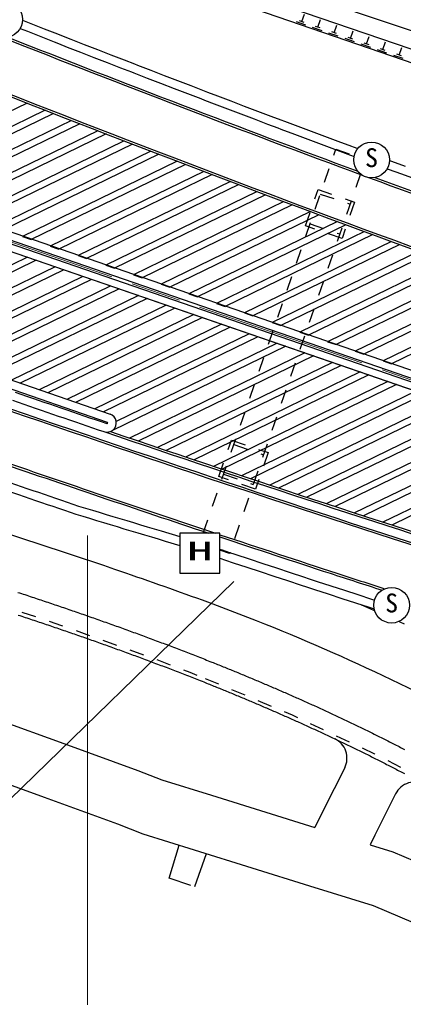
# Model space of a CAD drawing. Units: millimetres, scale not verified. Extents: x 40000 to 680000, y 20000 to 380000.
# Drawn here: x 105345 to 132178, y 241101 to 309534 of the extents above; entities that cross this region are included whole.
import ezdxf
from ezdxf.enums import TextEntityAlignment as Align

# ---------------------------------------------------------------- set-up
doc = ezdxf.new("R2010")
doc.units = ezdxf.units.MM
doc.header["$LTSCALE"] = 1000
doc.linetypes.add('CHAIN', pattern=[18.5, 12, -1.5, 3.5, -1.5])
for name, color, linetype, lineweight in [('M-BGD', 7, 'Continuous', 25), ('M-BMK', 2, 'CHAIN', 13), ('M-STR-HTXT', 7, 'Continuous', 13), ('M-STR-STR1', 1, 'Continuous', 25), ('M-STR-STRC', 7, 'Continuous', 25), ('M-STR-STRD', 171, 'Continuous', 25)]:
    doc.layers.add(name, color=color, linetype=linetype, lineweight=lineweight)
doc.styles.add('ＭＳ ゴシック', font='')
doc.styles.get('ＭＳ ゴシック').set_extended_font_data('MS Gothic')

msp = doc.modelspace()

# ---------------------------------------------------------------- linework, layer by layer
at = {"layer": 'M-BGD'}
for p, q in [((136992, 305024), (98244, 318396)), ((137285, 305875), (107328, 316213)), ((125355, 309146), (124693, 309374)), ((125235, 309335), (124904, 309450)), ((125069, 309393), (125252, 309922)), ((126204, 309001), (126386, 309530)), ((105384, 308911), (105891, 308710)), ((105891, 308710), (106822, 308343)), ((126489, 308755), (125827, 308983)), ((126369, 308944), (126038, 309058)), ((127504, 308553), (127173, 308667)), ((127338, 308610), (127521, 309139)), ((128472, 308218), (128655, 308747)), ((106822, 308343), (107752, 307977)), ((107752, 307977), (108060, 307856)), ((127623, 308363), (126962, 308591)), ((128758, 307972), (128096, 308200)), ((128638, 308161), (128307, 308275)), ((129607, 307827), (129789, 308356)), ((130741, 307435), (130924, 307965)), ((108060, 307856), (108683, 307611)), ((108683, 307611), (109614, 307247)), ((129892, 307580), (129230, 307809)), ((129772, 307770), (129441, 307884)), ((131026, 307189), (130365, 307417)), ((130907, 307378), (130576, 307492)), ((131875, 307044), (132058, 307573)), ((109614, 307247), (110546, 306883)), ((110546, 306883), (111477, 306520)), ((132161, 306797), (131499, 307026)), ((132041, 306987), (131710, 307101)), ((111477, 306520), (112409, 306157)), ((112409, 306157), (113162, 305865)), ((113162, 305865), (113342, 305796)), ((113342, 305796), (114274, 305435)), ((114274, 305435), (115207, 305075)), ((115207, 305075), (116140, 304716)), ((116140, 304716), (117074, 304357)), ((117074, 304357), (118008, 303999)), ((118008, 303999), (118271, 303899)), ((118271, 303899), (118942, 303643)), ((105874, 303683), (94523, 298156)), ((107139, 303186), (95860, 297695)), ((118942, 303643), (119876, 303286)), ((119876, 303286), (120811, 302931)), ((76624, 302998), (164047, 272835)), ((107708, 302963), (96462, 297487)), ((120811, 302931), (121746, 302577)), ((121746, 302577), (122682, 302223)), ((108976, 302468), (97799, 297026)), ((109547, 302245), (98400, 296818)), ((122682, 302223), (123389, 301956)), ((123389, 301956), (123617, 301870)), ((123617, 301870), (124553, 301518)), ((110817, 301752), (99737, 296357)), ((111389, 301530), (100339, 296149)), ((124553, 301518), (125489, 301166)), ((125489, 301166), (126426, 300815)), ((112662, 301037), (101676, 295688)), ((113236, 300816), (102277, 295480)), ((126426, 300815), (127363, 300466)), ((127311, 300053), (127450, 300458)), ((127363, 300466), (128300, 300116)), ((127450, 300458), (128396, 300132)), ((114511, 300325), (103614, 295019)), ((115086, 300104), (104216, 294812)), ((128300, 300116), (128474, 300052)), ((128474, 300052), (128724, 299959)), ((116364, 299614), (105552, 294350)), ((116940, 299394), (106154, 294143)), ((126658, 298163), (126984, 299108)), ((131040, 299101), (131113, 299074)), ((131113, 299074), (132051, 298728)), ((118222, 298906), (107491, 293681)), ((118799, 298686), (108092, 293474)), ((129180, 298727), (128854, 297782)), ((132051, 298728), (132990, 298383)), ((120083, 298199), (109429, 293012)), ((120661, 297980), (110031, 292805)), ((121948, 297495), (111368, 292343)), ((122528, 297277), (111969, 292136)), ((125986, 296982), (126214, 297644)), ((126005, 296272), (126332, 297217)), ((126214, 297644), (127160, 297318)), ((126369, 297326), (127314, 297000)), ((123818, 296792), (113306, 291674)), ((124399, 296575), (113908, 291467)), ((128105, 296991), (128767, 296763)), ((128528, 296836), (128201, 295891)), ((128260, 296674), (128449, 296608)), ((128767, 296763), (128440, 295818)), ((125691, 296092), (115245, 291005)), ((126274, 295875), (115846, 290798)), ((125333, 295092), (125660, 296037)), ((73856, 294975), (111670, 281925)), ((127569, 295393), (117183, 290337)), ((128153, 295177), (117785, 290129)), ((125995, 294863), (125333, 295092)), ((125353, 294382), (125679, 295327)), ((125651, 295247), (126597, 294920)), ((127875, 294946), (127549, 294001)), ((73660, 294407), (111474, 281358)), ((105552, 294350), (106154, 294143)), ((129451, 294697), (119121, 289668)), ((130036, 294481), (119723, 289460)), ((127886, 294211), (126940, 294537)), ((127542, 294594), (127731, 294529)), ((128114, 294872), (127886, 294211)), ((107491, 293681), (108092, 293474)), ((131337, 294002), (121060, 288999)), ((131923, 293787), (121661, 288791)), ((105892, 292895), (95084, 287632)), ((109429, 293012), (110031, 292805)), ((133227, 293310), (122998, 288330)), ((133815, 293095), (123600, 288122)), ((124700, 292491), (125026, 293436)), ((127222, 293055), (126896, 292110)), ((106493, 292687), (95686, 287424)), ((107830, 292226), (97023, 286963)), ((111368, 292343), (111969, 292136)), ((135122, 292619), (124937, 287661)), ((135710, 292406), (125538, 287453)), ((108432, 292018), (97624, 286755)), ((109775, 291560), (98968, 286297)), ((113306, 291674), (113908, 291467)), ((124048, 290601), (124374, 291546)), ((137020, 291931), (126875, 286992)), ((137610, 291718), (127477, 286784)), ((110377, 291353), (99569, 286090)), ((111714, 290891), (100906, 285628)), ((115245, 291005), (115846, 290798)), ((126570, 291165), (126243, 290220)), ((138923, 291245), (128814, 286323)), ((139515, 291032), (129415, 286115)), ((112315, 290684), (101508, 285421)), ((113652, 290223), (102845, 284960)), ((117183, 290337), (117785, 290129)), ((140830, 290561), (130752, 285654)), ((141423, 290349), (131354, 285446)), ((114254, 290015), (103446, 284752)), ((115590, 289553), (104782, 284291)), ((119121, 289668), (119723, 289460)), ((123395, 288710), (123721, 289655)), ((116192, 289346), (105384, 284083)), ((117528, 288885), (106721, 283622)), ((121060, 288999), (121661, 288791)), ((125917, 289274), (125591, 288329)), ((118130, 288677), (107323, 283414)), ((119467, 288216), (108659, 282953)), ((122998, 288330), (123600, 288122)), ((120069, 288008), (109261, 282745)), ((121405, 287547), (110598, 282284)), ((122742, 286819), (123069, 287765)), ((124937, 287661), (125538, 287453)), ((122007, 287339), (111200, 282077)), ((123344, 286878), (112097, 281401)), ((125265, 287384), (124938, 286439)), ((126875, 286992), (127477, 286784)), ((123946, 286671), (111833, 280772)), ((125282, 286209), (113024, 280240)), ((128814, 286323), (129415, 286115)), ((125884, 286002), (113630, 280035)), ((127221, 285541), (114979, 279579)), ((122090, 284929), (122416, 285874)), ((124612, 285493), (124286, 284548)), ((130752, 285654), (131354, 285446)), ((127822, 285333), (115586, 279374)), ((129159, 284872), (116937, 278920)), ((129761, 284664), (117546, 278716)), ((131098, 284203), (118899, 278263)), ((131699, 283995), (119509, 278059)), ((133036, 283534), (120865, 277607)), ((121437, 283038), (121763, 283984)), ((133638, 283327), (121476, 277404)), ((123959, 283603), (123633, 282657)), ((134975, 282865), (122834, 276953)), ((135576, 282658), (123446, 276751)), ((120784, 281148), (121111, 282093)), ((136913, 282197), (124807, 276301)), ((137515, 281989), (125420, 276099)), ((109574, 281266), (109607, 281255)), ((109770, 281833), (109801, 281822)), ((123307, 281712), (122980, 280767)), ((138852, 281528), (126784, 275651)), ((139453, 281320), (127398, 275450)), ((140790, 280859), (128765, 275003)), ((141392, 280651), (129380, 274802)), ((119933, 279448), (120162, 280109)), ((120132, 279257), (120458, 280203)), ((120162, 280109), (121107, 279783)), ((142729, 280190), (130749, 274356)), ((143330, 279983), (131366, 274156)), ((120316, 279791), (121262, 279465)), ((122052, 279457), (122714, 279228)), ((122654, 279822), (122328, 278876)), ((122714, 279228), (122387, 278283)), ((122207, 279139), (122396, 279074)), ((119280, 277557), (119607, 278502)), ((119479, 277367), (119806, 278312)), ((122001, 277931), (121675, 276986)), ((119942, 277329), (119280, 277557)), ((119598, 277712), (120544, 277386)), ((122061, 277338), (121833, 276676)), ((121833, 276676), (120887, 277002)), ((121489, 277059), (121678, 276994)), ((118827, 275476), (119153, 276422)), ((121349, 276041), (121023, 275095)), ((109474, 275489), (109954, 275344)), ((109954, 275344), (110433, 275198)), ((110433, 275198), (110913, 275053)), ((110913, 275053), (111393, 274908)), ((111393, 274908), (111873, 274763)), ((111873, 274763), (112353, 274618)), ((112353, 274618), (112833, 274474)), ((112833, 274474), (113312, 274329)), ((118174, 273586), (118500, 274531)), ((113312, 274329), (113793, 274185)), ((113793, 274185), (114273, 274041)), ((114273, 274041), (114753, 273897)), ((114753, 273897), (115233, 273753)), ((115233, 273753), (116553, 273359)), ((120696, 274150), (120370, 273205)), ((119353, 272464), (119503, 272414)), ((120015, 272177), (119353, 272406)), ((119503, 272414), (119941, 272268)), ((119941, 272268), (120452, 272098)), ((120044, 272260), (120015, 272177)), ((120452, 272098), (121401, 271784)), ((121401, 271784), (122351, 271470)), ((122351, 271470), (123300, 271156)), ((123300, 271156), (124250, 270843)), ((124250, 270843), (125200, 270531)), ((125200, 270531), (125589, 270404)), ((125589, 270404), (126150, 270220)), ((126150, 270220), (127101, 269909)), ((127101, 269909), (128051, 269599)), ((128051, 269599), (129002, 269289)), ((129002, 269289), (129953, 268980)), ((129953, 268980), (130158, 268914)), ((105508, 268067), (106456, 267748)), ((107403, 267429), (108275, 267135)), ((108275, 267135), (108350, 267108)), ((109292, 266771), (110234, 266435)), ((111175, 266098), (112117, 265762)), ((113059, 265425), (114000, 265088)), ((114937, 264739), (115871, 264382)), ((116805, 264025), (117242, 263858)), ((117242, 263858), (117737, 263663)), ((118321, 263432), (119243, 263044)), ((120164, 262656), (121086, 262268)), ((101092, 261544), (108442, 258866)), ((122008, 261879), (122929, 261491)), ((123851, 261103), (124398, 260872)), ((124398, 260872), (124765, 260699)), ((125669, 260272), (126573, 259844)), ((127478, 259417), (128382, 258990)), ((108442, 258866), (113600, 256986)), ((129286, 258563), (130166, 258147)), ((130166, 258147), (130190, 258134)), ((99722, 257786), (107072, 255108)), ((131078, 257675), (131966, 257216)), ((113600, 256986), (115291, 256333)), ((128073, 257173), (126599, 254237)), ((115291, 256333), (118750, 255251)), ((131634, 255352), (130184, 252463)), ((107072, 255108), (112195, 253241)), ((118750, 255251), (125974, 252992)), ((126599, 254237), (125974, 252992)), ((112195, 253241), (113972, 252555)), ((113972, 252555), (117556, 251434)), ((130184, 252463), (129842, 251782)), ((115794, 249444), (116492, 251767)), ((117556, 251434), (125606, 248916)), ((117586, 248866), (118416, 251165)), ((129842, 251782), (131432, 251285)), ((131432, 251285), (134421, 250024)), ((117311, 248941), (115794, 249444)), ((125606, 248916), (130055, 247524)), ((130055, 247524), (132866, 246339))]:
    msp.add_line(p, q, dxfattribs=at)
for points in [[(123309, 311933), (134183, 308274), (144511, 305020), (152196, 302619)], [(105228, 269450), (105351, 269410), (105475, 269369), (105598, 269328), (105721, 269288), (105844, 269247), (105967, 269206), (106090, 269165), (106214, 269124), (106337, 269083), (106460, 269042), (106583, 269001), (106706, 268960), (106829, 268919), (106952, 268877), (107075, 268836), (107198, 268795), (107321, 268753), (107444, 268712), (107567, 268670), (107689, 268629), (107812, 268587), (107935, 268545), (108058, 268504), (108181, 268462), (108304, 268420), (108426, 268378), (108549, 268336), (108672, 268294), (108795, 268252), (108917, 268210), (109040, 268167), (109163, 268125), (109285, 268083), (109408, 268040), (109530, 267998), (109653, 267955), (109776, 267913), (109898, 267870), (110021, 267827), (110143, 267785), (110266, 267742), (110388, 267699), (110510, 267656), (110633, 267613), (110755, 267570), (110878, 267527), (111000, 267484), (111122, 267440), (111244, 267397), (111367, 267354), (111489, 267310), (111611, 267267), (111733, 267223), (111855, 267179), (111978, 267136), (112100, 267092), (112222, 267048), (112344, 267004), (112466, 266960), (112588, 266916), (112710, 266872), (112832, 266827), (112954, 266783), (113076, 266739), (113198, 266694), (113320, 266650), (113441, 266605), (113563, 266561), (113685, 266516), (113807, 266471), (113929, 266426), (114050, 266381), (114172, 266336), (114294, 266291), (114415, 266246), (114537, 266201), (114658, 266156), (114780, 266110), (114901, 266065), (115023, 266020), (115144, 265974), (115266, 265928), (115387, 265883), (115509, 265837), (115630, 265791), (115751, 265745), (115873, 265699), (115994, 265653), (116115, 265607), (116236, 265560), (116358, 265514), (116479, 265468), (116600, 265421), (116721, 265374), (116842, 265328), (116963, 265281), (117084, 265234), (117205, 265187), (117326, 265140), (117447, 265093), (117568, 265046), (117688, 264999), (117809, 264952), (117930, 264904), (118051, 264857), (118171, 264809), (118292, 264762), (118413, 264714), (118533, 264666), (118654, 264618), (118774, 264570)], [(129231, 268584), (129300, 268554), (129405, 268508), (129510, 268462), (129616, 268416), (129721, 268371), (129826, 268325), (129931, 268278), (130036, 268232), (130141, 268186), (130161, 268177)], [(105250, 267864), (105372, 267823), (105495, 267782), (105617, 267742), (105740, 267701), (105862, 267660), (105985, 267619), (106107, 267578), (106230, 267537), (106352, 267496), (106474, 267455), (106597, 267414), (106719, 267373), (106841, 267332), (106964, 267291), (107086, 267249), (107208, 267208), (107330, 267167), (107453, 267125), (107575, 267084), (107697, 267042), (107819, 267000), (107941, 266959), (108063, 266917), (108185, 266875), (108307, 266833), (108429, 266791), (108551, 266749), (108673, 266707), (108795, 266665), (108917, 266623), (109039, 266581), (109161, 266538), (109283, 266496), (109405, 266454), (109526, 266411), (109648, 266369), (109770, 266326), (109892, 266283), (110013, 266241), (110135, 266198), (110257, 266155), (110378, 266112), (110500, 266069), (110621, 266026), (110743, 265983), (110864, 265940), (110986, 265897), (111107, 265854), (111229, 265810), (111350, 265767), (111472, 265723), (111593, 265680), (111714, 265636), (111836, 265593), (111957, 265549), (112078, 265505), (112199, 265461), (112320, 265417), (112442, 265373), (112563, 265329), (112684, 265285), (112805, 265241), (112926, 265197), (113047, 265152), (113168, 265108), (113289, 265064), (113410, 265019), (113530, 264974), (113651, 264930), (113772, 264885), (113893, 264840), (114014, 264795), (114134, 264750), (114255, 264705), (114376, 264660), (114496, 264615), (114617, 264570), (114738, 264524), (114858, 264479), (114979, 264434), (115099, 264388), (115220, 264342), (115340, 264297), (115460, 264251), (115581, 264205), (115701, 264159), (115821, 264113), (115941, 264067), (116062, 264021), (116182, 263975), (116302, 263928), (116422, 263882), (116542, 263835), (116662, 263789), (116782, 263742), (116902, 263696), (117022, 263649), (117142, 263602), (117262, 263555), (117382, 263508), (117501, 263461), (117621, 263414), (117741, 263367), (117861, 263319), (117980, 263272), (118100, 263224), (118219, 263177)], [(131869, 267411), (131921, 267388), (132025, 267340), (132130, 267292), (132234, 267244)], [(118774, 264570), (118876, 264530), (118977, 264489), (119078, 264449), (119179, 264408), (119280, 264368), (119381, 264327), (119482, 264286), (119583, 264246), (119684, 264205), (119785, 264164), (119886, 264123), (119987, 264082), (120088, 264041), (120189, 263999), (120290, 263958), (120391, 263917), (120491, 263876), (120592, 263834), (120693, 263793), (120794, 263751), (120894, 263710), (120995, 263668), (121096, 263626), (121196, 263584), (121297, 263542), (121397, 263500), (121498, 263458), (121598, 263416), (121699, 263374), (121799, 263332), (121900, 263290), (122000, 263248), (122100, 263205), (122201, 263163), (122301, 263120), (122401, 263078), (122501, 263035), (122602, 262992), (122702, 262949), (122802, 262907), (122902, 262864), (123002, 262821), (123102, 262778), (123202, 262734), (123302, 262691), (123402, 262648), (123502, 262605), (123602, 262561), (123702, 262518), (123802, 262474), (123902, 262431), (124002, 262387), (124101, 262343), (124201, 262299), (124301, 262255), (124401, 262211), (124500, 262167), (124600, 262123), (124699, 262079), (124799, 262035), (124898, 261991), (124998, 261946), (125097, 261902), (125197, 261857), (125296, 261813), (125396, 261768), (125495, 261723), (125594, 261678), (125694, 261634), (125793, 261589), (125892, 261544), (125991, 261498), (126090, 261453), (126189, 261408), (126288, 261363), (126387, 261317), (126486, 261272), (126585, 261226), (126684, 261181), (126783, 261135), (126882, 261089), (126981, 261043), (127080, 260997), (127179, 260952), (127277, 260905), (127376, 260859), (127475, 260813), (127573, 260767), (127672, 260720), (127770, 260674), (127869, 260627), (127967, 260581), (128066, 260534), (128164, 260487), (128263, 260441), (128361, 260394), (128459, 260347), (128557, 260300), (128656, 260253), (128754, 260205), (128852, 260158), (128950, 260111), (129048, 260063), (129146, 260016), (129244, 259968), (129342, 259920), (129440, 259873), (129538, 259825), (129636, 259777), (129734, 259729), (129831, 259681), (129929, 259633), (130027, 259585), (130124, 259536), (130222, 259488), (130320, 259439), (130417, 259391), (130515, 259342), (130612, 259293), (130709, 259245), (130807, 259196), (130904, 259147), (131001, 259098), (131099, 259049), (131196, 259000), (131293, 258950), (131390, 258901), (131487, 258851), (131584, 258802), (131681, 258752), (131778, 258703), (131875, 258653), (131972, 258603), (132069, 258553), (132166, 258503), (132262, 258453)], [(118219, 263177), (118320, 263137), (118420, 263097), (118520, 263057), (118620, 263016), (118720, 262976), (118820, 262936), (118921, 262895), (119021, 262855), (119121, 262815), (119221, 262774), (119321, 262733), (119421, 262693), (119521, 262652), (119621, 262611), (119720, 262570), (119820, 262530), (119920, 262489), (120020, 262448), (120120, 262406), (120219, 262365), (120319, 262324), (120419, 262283), (120519, 262241), (120618, 262200), (120718, 262159), (120818, 262117), (120917, 262075), (121017, 262034), (121116, 261992), (121216, 261950), (121315, 261908), (121415, 261866), (121514, 261824), (121613, 261782), (121713, 261740), (121812, 261698), (121911, 261656), (122011, 261613), (122110, 261571), (122209, 261529), (122308, 261486), (122407, 261443), (122507, 261401), (122606, 261358), (122705, 261315), (122804, 261272), (122903, 261229), (123002, 261187), (123101, 261143), (123200, 261100), (123299, 261057), (123397, 261014), (123496, 260970), (123595, 260927), (123694, 260884), (123793, 260840), (123891, 260796), (123990, 260753), (124089, 260709), (124187, 260665), (124286, 260621), (124384, 260577), (124483, 260533), (124581, 260489), (124680, 260445), (124778, 260401), (124877, 260356), (124975, 260312), (125073, 260268), (125172, 260223), (125270, 260178), (125368, 260134), (125466, 260089), (125565, 260044), (125663, 259999), (125761, 259954), (125859, 259909), (125957, 259864), (126055, 259819), (126153, 259774), (126251, 259728), (126349, 259683), (126447, 259637), (126545, 259592), (126642, 259546), (126740, 259501), (126838, 259455), (126936, 259409), (127033, 259363), (127131, 259317), (127228, 259271), (127326, 259225), (127423, 259178), (127521, 259132), (127618, 259086), (127716, 259039), (127813, 258993), (127910, 258946), (128008, 258899), (128105, 258853), (128202, 258806), (128299, 258759), (128397, 258712), (128494, 258665), (128591, 258618), (128688, 258571), (128785, 258523), (128882, 258476), (128979, 258428), (129076, 258381), (129172, 258333), (129269, 258285), (129366, 258238), (129463, 258190), (129559, 258142), (129656, 258094), (129753, 258046), (129849, 257998), (129946, 257949), (130042, 257901), (130139, 257853), (130235, 257804), (130332, 257756), (130428, 257707), (130524, 257658), (130620, 257609), (130717, 257560), (130813, 257511), (130909, 257462), (131005, 257413), (131101, 257364), (131197, 257315), (131293, 257265), (131389, 257216), (131485, 257166), (131581, 257117), (131676, 257067), (131772, 257017), (131868, 256967), (131963, 256917), (132059, 256867), (132155, 256817), (132250, 256767)]]:
    msp.add_lwpolyline(points, dxfattribs=at)
for centre, radius, start, end in [((545688, 1422221), 1201900, 247.36285, 250.96058), ((545688, 1422221), 1201750, 247.38001, 250.96058), ((545688, 1422221), 1198250, 248.37691, 249.66573), ((545688, 1422221), 1198100, 248.39391, 249.64678), ((545688, 1422221), 1198250, 249.68852, 250.96058), ((545688, 1422221), 1198100, 249.70747, 250.96058), ((593700, 1698351), 1496900, 250.94672, 251.2056), ((593700, 1698351), 1497500, 250.94672, 251.2056), ((593700, 1698350), 1498250, 250.94673, 252.33016), ((593700, 1698350), 1498100, 250.94673, 252.34818), ((111458, 281310), 650, 250.96057, 70.96057), ((111455, 281311), 50, 251.06075, 71.06075), ((111457, 281311), 50, 252.4304, 69.49074), ((593700, 1698350), 1497500, 251.2056, 252.42046), ((593700, 1698350), 1497350, 251.2216, 252.43859), ((593700, 1698350), 1501900, 250.94673, 251.55748), ((593700, 1698350), 1501750, 250.94673, 251.57465), ((-11375, -88282), 379928, 70.92556, 74.879), ((593700, 1698351), 1503000, 250.94672, 251.2056), ((593700, 1698350), 1501750, 251.58707, 251.91568), ((593700, 1698350), 1501900, 251.58898, 251.89817), ((-11375, -88282), 379928, 69.94859, 70.92556), ((593700, 1698350), 1501900, 251.89817, 252.04386), ((593700, 1698350), 1501750, 251.91568, 252.04944), ((69259, 134439), 143062, 61.43487, 69.70153), ((126732, 257846), 1500, 333.34019, 64.63416), ((132975, 254679), 1500, 61.50594, 153.34019)]:
    msp.add_arc(centre, radius, start, end, dxfattribs=at)
at = {"layer": 'M-BMK'}
msp.add_line((164253, 273432), (77392, 303407), dxfattribs=at)
at = {"layer": 'M-STR-HTXT'}
msp.add_line((110098, 273424), (110098, 206988), dxfattribs=at)
at = {"layer": 'M-STR-STR1'}
for p, q in [((105548, 309491), (106130, 309261)), ((106130, 309261), (107060, 308894)), ((107060, 308894), (107990, 308528)), ((107990, 308528), (108280, 308414)), ((108280, 308414), (108921, 308162)), ((108921, 308162), (109852, 307798)), ((109852, 307798), (110784, 307434)), ((110784, 307434), (111716, 307071)), ((111716, 307071), (112648, 306708)), ((112648, 306708), (113379, 306425)), ((113379, 306425), (113580, 306347)), ((113580, 306347), (114513, 305986)), ((114513, 305986), (115445, 305626)), ((115445, 305626), (116379, 305267)), ((116379, 305267), (117312, 304908)), ((117312, 304908), (118246, 304551)), ((118246, 304551), (118485, 304459)), ((118485, 304459), (119180, 304194)), ((119180, 304194), (120115, 303838)), ((120115, 303838), (121050, 303482)), ((121050, 303482), (121985, 303128)), ((121985, 303128), (122920, 302774)), ((122920, 302774), (123601, 302517)), ((123601, 302517), (123856, 302421)), ((123856, 302421), (124791, 302069)), ((124791, 302069), (125728, 301718)), ((125728, 301718), (126664, 301367)), ((126664, 301367), (127601, 301017)), ((127601, 301017), (128538, 300668)), ((128538, 300668), (128670, 300619)), ((128670, 300619), (128982, 300503)), ((131199, 299682), (131351, 299626)), ((131351, 299626), (132289, 299280)), ((109281, 274921), (109760, 274776)), ((109760, 274776), (110240, 274630)), ((110240, 274630), (110720, 274485)), ((110720, 274485), (111200, 274340)), ((111200, 274340), (111680, 274195)), ((111680, 274195), (112160, 274050)), ((112160, 274050), (112641, 273905)), ((112641, 273905), (113121, 273761)), ((113121, 273761), (113601, 273617)), ((113601, 273617), (114081, 273472)), ((114081, 273472), (114561, 273328)), ((114561, 273328), (115042, 273185)), ((115042, 273185), (115522, 273041)), ((115522, 273041), (116553, 272733)), ((119353, 271831), (119745, 271701)), ((119745, 271701), (120271, 271526)), ((120271, 271526), (121220, 271211)), ((121220, 271211), (122170, 270898)), ((122170, 270898), (123119, 270584)), ((123119, 270584), (124069, 270271)), ((124069, 270271), (125019, 269959)), ((125019, 269959), (125402, 269834)), ((125402, 269834), (125969, 269648)), ((125969, 269648), (126920, 269337)), ((126920, 269337), (127870, 269026)), ((127870, 269026), (128821, 268717)), ((128821, 268717), (129772, 268408)), ((129772, 268408), (130131, 268292))]:
    msp.add_line(p, q, dxfattribs=at)
msp.add_arc((593700, 1698351), 1503600, 250.94672, 251.2056, dxfattribs=at)
at = {"layer": 'M-STR-STRC'}
msp.add_line((120334, 270205), (93906, 244506), dxfattribs=at)
msp.add_lwpolyline([(116553, 270786), (119353, 270786), (119353, 273586), (116553, 273586)], close=True, dxfattribs=at)
for centre in [(104299, 309533), (129950, 299712), (131354, 268550)]:
    msp.add_circle(centre, 1250, dxfattribs=at)
at = {"layer": 'M-STR-STRD'}
msp.add_line((77023, 304235), (164441, 274058), dxfattribs=at)
at = {"layer": 'M-STR-STRD', "color": 5}
for p, q in [((76787, 303470), (164210, 273308)), ((76868, 303706), (164291, 273544)), ((76626, 303005), (164047, 272836))]:
    msp.add_line(p, q, dxfattribs=at)

# ---------------------------------------------------------------- texts
at = {"layer": 'M-STR-STRC', "style": 'ＭＳ ゴシック'}
for p in [(129950, 298812), (131354, 267650)]:
    msp.add_text('S', height=1320, dxfattribs=at).set_placement(p, align=Align.BOTTOM_CENTER)
at = {"layer": 'M-STR-STRC', "style": 'ＭＳ ゴシック', "width": 2}
msp.add_text('H', height=1320, dxfattribs=at).set_placement((117953, 271286), align=Align.BOTTOM_CENTER)

doc.saveas('drawing.dxf')
